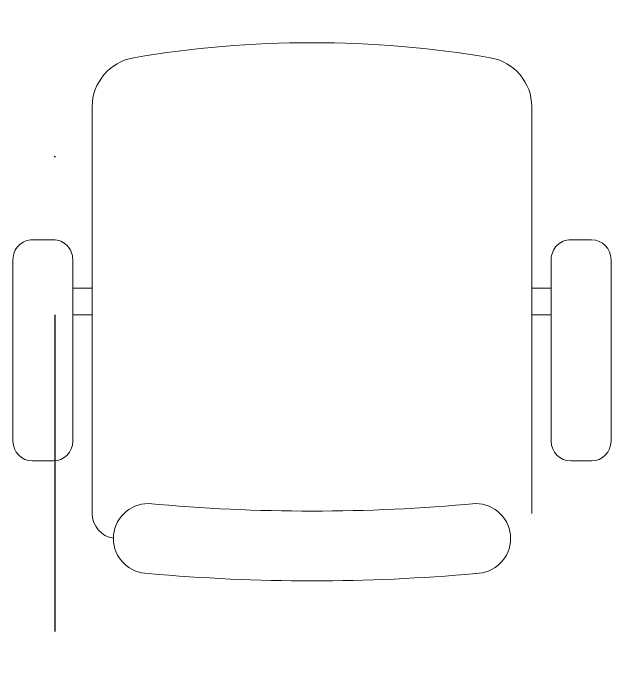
# Model space of a CAD drawing. Header units: inches. Extents: x -246178 to 57169, y -29325 to 19878.
# Drawn here: x 47659 to 48259, y 5704 to 6355 of the extents above; entities that cross this region are included whole.
import ezdxf

# ---------------------------------------------------------------- set-up
doc = ezdxf.new("R2010")
doc.units = ezdxf.units.IN
doc.header["$LTSCALE"] = 25
doc.header["$MEASUREMENT"] = 0
doc.linetypes.add('DASHDOT', pattern=[25.4, 12.7, -6.35, 0, -6.35])
doc.layers.get('0').update_dxf_attribs({"color": 8})
for name, color, linetype, lineweight in [('00-Ground Floor$0$LOADING', 253, 'Continuous', 5), ('00-Ground Floor$0$NEW Wall', 166, 'Continuous', 5), ('F-ALRM-CLNG-CNDT', 51, 'DASHDOT', 25)]:
    doc.layers.add(name, color=color, linetype=linetype, lineweight=lineweight)

# ---------------------------------------------------------------- blocks, each defined once
blk = doc.blocks.new('*X63')
at = {"color": 0}
for p, q in [((5, 3), (5, 3)), ((5, 3), (5, 3)), ((5, 3), (5, 3)), ((5, 3), (5, 3)), ((5, 3), (5, 3)), ((5, 3), (5, 3)), ((5, 3), (5, 3)), ((5, 3), (5, 3)), ((5, 3), (5, 3)), ((5, 3), (5, 3)), ((5, 3), (5, 3)), ((5, 3), (5, 3)), ((5, 3), (5, 3)), ((5, 3), (5, 3)), ((5, 3), (5, 3)), ((5, 3), (5, 3)), ((5, 3), (5, 3)), ((5, 3), (5, 3)), ((5, 3), (5, 3)), ((5, 3), (5, 3)), ((5, 3), (5, 3)), ((5, 3), (5, 3)), ((5, 3), (5, 3)), ((5, 3), (5, 3)), ((5, 3), (5, 3)), ((5, 3), (5, 3)), ((5, 3), (5, 3)), ((5, 3), (5, 3)), ((5, 3), (5, 3)), ((5, 3), (5, 3)), ((5, 3), (5, 3)), ((5, 3), (5, 3)), ((5, 3), (5, 3)), ((5, 3), (5, 3)), ((5, 3), (5, 3)), ((5, 3), (5, 3)), ((5, 3), (5, 3)), ((5, 3), (5, 3)), ((5, 3), (5, 3)), ((5, 3), (5, 3)), ((5, 3), (5, 3)), ((5, 3), (5, 3)), ((5, 3), (5, 3)), ((5, 3), (5, 3)), ((5, 3), (5, 3)), ((5, 3), (5, 3)), ((5, 3), (5, 3)), ((5, 3), (5, 3)), ((5, 3), (5, 3)), ((5, 3), (5, 3)), ((5, 3), (5, 3)), ((5, 3), (5, 3)), ((5, 3), (5, 3)), ((5, 3), (5, 3)), ((5, 3), (5, 3)), ((5, 3), (5, 3)), ((5, 3), (5, 3)), ((5, 3), (5, 3)), ((5, 3), (5, 3)), ((5, 3), (5, 3)), ((5, 3), (5, 3)), ((5, 3), (5, 3)), ((5, 3), (5, 3)), ((5, 3), (5, 3)), ((5, 3), (5, 3)), ((5, 3), (5, 3)), ((6, 3), (5, 3)), ((5, 3), (5, 3)), ((6, 3), (5, 3)), ((5, 3), (5, 3)), ((6, 3), (5, 3)), ((5, 3), (5, 3)), ((6, 3), (5, 3)), ((5, 3), (5, 3)), ((5, 3), (5, 3)), ((5, 3), (5, 3)), ((5, 3), (5, 3)), ((5, 3), (5, 3)), ((5, 3), (5, 3)), ((5, 3), (5, 3)), ((5, 3), (5, 3)), ((5, 3), (5, 3)), ((5, 3), (5, 3)), ((5, 3), (5, 3)), ((5, 3), (5, 3)), ((5, 3), (5, 3)), ((5, 3), (5, 3)), ((5, 3), (5, 3)), ((5, 3), (5, 3)), ((5, 3), (5, 3)), ((5, 3), (5, 3)), ((5, 3), (5, 3)), ((5, 3), (5, 3)), ((5, 3), (5, 3)), ((5, 3), (5, 3)), ((5, 3), (5, 3)), ((6, 3), (6, 3)), ((6, 3), (6, 3)), ((6, 3), (6, 3)), ((6, 3), (6, 3)), ((6, 3), (6, 3)), ((6, 3), (6, 3)), ((6, 3), (6, 3)), ((6, 3), (6, 3)), ((6, 3), (6, 3)), ((6, 3), (6, 3)), ((6, 3), (6, 3)), ((6, 3), (6, 3)), ((6, 3), (6, 3)), ((6, 3), (6, 3)), ((6, 3), (6, 3)), ((6, 3), (6, 3)), ((6, 3), (6, 3)), ((6, 3), (6, 3)), ((6, 3), (6, 3)), ((6, 3), (6, 3)), ((6, 3), (6, 3)), ((6, 3), (6, 3)), ((6, 3), (6, 3)), ((6, 3), (6, 3)), ((6, 3), (6, 3)), ((6, 3), (6, 3)), ((6, 3), (6, 3)), ((6, 3), (6, 3)), ((6, 3), (6, 3)), ((6, 3), (6, 3)), ((6, 3), (6, 3)), ((6, 3), (6, 3)), ((6, 3), (6, 3)), ((6, 3), (6, 3)), ((6, 3), (6, 3)), ((6, 3), (6, 3)), ((6, 3), (6, 3)), ((6, 3), (6, 3)), ((6, 3), (6, 3)), ((6, 3), (6, 3)), ((6, 3), (6, 3)), ((6, 3), (6, 3)), ((6, 3), (6, 3)), ((6, 3), (6, 3)), ((6, 3), (6, 3)), ((6, 3), (6, 3)), ((6, 3), (6, 3)), ((6, 3), (6, 3)), ((6, 3), (6, 3)), ((6, 3), (6, 3)), ((6, 3), (6, 3)), ((6, 3), (6, 3)), ((6, 3), (6, 3)), ((6, 3), (6, 3)), ((6, 3), (6, 3)), ((6, 3), (6, 3)), ((6, 3), (6, 3)), ((6, 3), (6, 3)), ((6, 3), (6, 3)), ((6, 3), (6, 3)), ((6, 3), (6, 3)), ((6, 3), (6, 3)), ((6, 3), (6, 3)), ((6, 3), (6, 3)), ((6, 3), (6, 3)), ((6, 3), (6, 3)), ((6, 3), (6, 3)), ((6, 3), (6, 3)), ((6, 3), (6, 3)), ((6, 3), (6, 3)), ((6, 3), (6, 3)), ((6, 3), (6, 3)), ((6, 3), (6, 3)), ((6, 3), (6, 3)), ((6, 3), (6, 3)), ((6, 3), (6, 3)), ((6, 3), (6, 3)), ((6, 3), (6, 3)), ((6, 3), (6, 3)), ((6, 3), (6, 3)), ((6, 3), (6, 3)), ((6, 3), (6, 3)), ((6, 3), (6, 3)), ((6, 3), (6, 3)), ((6, 3), (6, 3)), ((6, 3), (6, 3)), ((6, 3), (6, 3)), ((6, 3), (6, 3)), ((6, 3), (6, 3)), ((6, 3), (6, 3)), ((6, 3), (6, 3)), ((6, 3), (6, 3)), ((6, 3), (6, 3)), ((6, 3), (6, 3)), ((6, 3), (6, 3)), ((6, 3), (6, 3)), ((6, 3), (6, 3)), ((6, 3), (6, 3)), ((6, 3), (6, 3)), ((6, 3), (6, 3)), ((6, 3), (6, 3)), ((6, 3), (6, 3)), ((6, 3), (6, 3)), ((6, 3), (6, 3)), ((6, 3), (6, 3)), ((6, 3), (6, 3)), ((6, 3), (6, 3)), ((6, 3), (6, 3)), ((6, 3), (6, 3)), ((6, 3), (6, 3)), ((6, 3), (6, 3)), ((6, 3), (6, 3)), ((6, 3), (6, 3)), ((6, 3), (6, 3)), ((6, 3), (6, 3)), ((6, 3), (6, 3)), ((6, 3), (6, 3)), ((6, 3), (6, 3)), ((6, 3), (6, 3)), ((6, 3), (6, 3)), ((6, 3), (6, 3)), ((6, 3), (6, 3)), ((6, 3), (6, 3)), ((6, 3), (6, 3)), ((6, 3), (6, 3)), ((6, 3), (6, 3)), ((6, 3), (6, 3)), ((6, 3), (6, 3)), ((6, 3), (6, 3)), ((6, 3), (6, 3)), ((6, 3), (6, 3)), ((6, 3), (6, 3)), ((6, 3), (6, 3)), ((6, 3), (6, 3)), ((6, 3), (6, 3)), ((6, 3), (6, 3)), ((6, 3), (6, 3)), ((6, 3), (6, 3)), ((6, 3), (6, 3)), ((6, 3), (6, 3)), ((6, 3), (6, 3)), ((6, 3), (6, 3)), ((6, 3), (6, 3)), ((6, 3), (6, 3)), ((6, 3), (6, 3)), ((6, 3), (6, 3)), ((6, 3), (6, 3)), ((6, 3), (6, 3)), ((6, 3), (6, 3)), ((6, 3), (6, 3)), ((6, 3), (6, 3)), ((6, 3), (6, 3)), ((6, 3), (6, 3)), ((6, 3), (6, 3)), ((6, 3), (6, 3)), ((6, 3), (6, 3)), ((6, 3), (6, 3)), ((6, 3), (6, 3)), ((6, 3), (6, 3)), ((6, 3), (6, 3)), ((6, 3), (6, 3)), ((6, 3), (6, 3)), ((6, 3), (6, 3)), ((6, 3), (6, 3)), ((6, 3), (6, 3)), ((6, 3), (6, 3)), ((6, 3), (6, 3)), ((6, 3), (6, 3)), ((6, 3), (6, 3)), ((6, 3), (6, 3)), ((6, 3), (6, 3)), ((6, 3), (6, 3)), ((6, 3), (6, 3)), ((6, 3), (6, 3)), ((6, 3), (6, 3)), ((6, 3), (6, 3)), ((6, 3), (6, 3)), ((6, 3), (6, 3)), ((6, 3), (6, 3)), ((6, 3), (6, 3)), ((6, 3), (6, 3)), ((6, 3), (6, 3)), ((6, 3), (6, 3)), ((6, 3), (6, 3)), ((6, 3), (6, 3)), ((6, 3), (6, 3)), ((6, 3), (6, 3)), ((6, 3), (6, 3)), ((6, 3), (6, 3)), ((6, 3), (6, 3)), ((6, 3), (6, 3)), ((6, 3), (6, 3)), ((6, 3), (6, 3)), ((6, 3), (6, 3)), ((6, 3), (6, 3)), ((6, 3), (6, 3)), ((6, 3), (6, 3)), ((6, 3), (6, 3)), ((6, 3), (6, 3)), ((6, 3), (6, 3)), ((6, 3), (6, 3)), ((6, 3), (6, 3)), ((6, 3), (6, 3)), ((6, 3), (6, 3)), ((6, 3), (5, 3)), ((6, 3), (5, 3)), ((6, 3), (5, 3)), ((6, 3), (5, 3)), ((6, 3), (5, 3)), ((6, 3), (6, 3)), ((6, 3), (6, 3)), ((6, 3), (6, 3)), ((6, 3), (6, 3)), ((6, 3), (6, 3)), ((6, 3), (6, 3)), ((6, 3), (6, 3)), ((6, 3), (6, 3)), ((6, 3), (6, 3)), ((6, 3), (6, 3)), ((6, 3), (6, 3)), ((6, 3), (6, 3)), ((6, 3), (6, 3)), ((6, 3), (6, 3)), ((6, 3), (6, 3)), ((6, 3), (6, 3)), ((6, 3), (6, 3)), ((6, 3), (6, 3)), ((6, 3), (6, 3)), ((6, 3), (6, 3)), ((6, 3), (6, 3)), ((6, 3), (6, 3)), ((6, 3), (6, 3)), ((6, 3), (6, 3)), ((6, 3), (6, 3)), ((6, 3), (6, 3)), ((6, 3), (6, 3)), ((6, 3), (6, 3)), ((6, 3), (6, 3)), ((6, 3), (6, 3)), ((6, 3), (6, 3)), ((6, 3), (6, 3)), ((6, 3), (6, 3)), ((6, 3), (6, 3)), ((6, 3), (6, 3)), ((6, 3), (6, 3)), ((6, 3), (6, 3)), ((6, 3), (6, 3)), ((6, 3), (6, 3)), ((6, 3), (6, 3)), ((6, 3), (6, 3)), ((6, 3), (6, 3)), ((6, 3), (6, 3)), ((6, 3), (6, 3)), ((6, 3), (6, 3)), ((6, 3), (6, 3)), ((6, 3), (6, 3)), ((6, 3), (6, 3)), ((6, 3), (6, 3)), ((6, 3), (6, 3)), ((6, 3), (6, 3)), ((6, 3), (6, 3)), ((6, 3), (6, 3)), ((6, 3), (6, 3)), ((6, 3), (6, 3)), ((6, 3), (6, 3)), ((6, 3), (6, 3)), ((6, 3), (6, 3)), ((6, 3), (6, 3)), ((6, 3), (6, 3)), ((6, 3), (6, 3)), ((6, 3), (6, 3)), ((6, 3), (6, 3)), ((6, 3), (6, 3)), ((6, 3), (6, 3)), ((6, 3), (6, 3)), ((6, 3), (6, 3)), ((6, 3), (6, 3)), ((6, 3), (6, 3)), ((6, 3), (6, 3)), ((6, 3), (6, 3)), ((6, 3), (6, 3)), ((6, 3), (6, 3)), ((6, 3), (6, 3)), ((6, 3), (6, 3)), ((6, 3), (6, 3)), ((6, 3), (6, 3)), ((6, 3), (6, 3)), ((6, 3), (6, 3)), ((6, 3), (6, 3)), ((6, 3), (6, 3)), ((6, 3), (6, 3)), ((6, 3), (6, 3)), ((6, 3), (6, 3)), ((6, 3), (6, 3)), ((6, 3), (6, 3)), ((6, 3), (6, 3)), ((6, 3), (6, 3)), ((6, 3), (6, 3)), ((6, 3), (6, 3)), ((6, 3), (6, 3)), ((6, 3), (6, 3)), ((6, 3), (6, 3)), ((6, 3), (6, 3)), ((6, 3), (6, 3)), ((6, 3), (6, 3)), ((6, 3), (6, 3)), ((6, 3), (6, 3)), ((6, 3), (6, 3)), ((6, 3), (6, 3)), ((6, 3), (6, 3)), ((6, 3), (6, 3)), ((6, 3), (6, 3)), ((6, 3), (6, 3)), ((6, 3), (6, 3)), ((6, 3), (6, 3)), ((6, 3), (6, 3)), ((6, 3), (6, 3)), ((6, 3), (6, 3)), ((6, 3), (6, 3)), ((6, 3), (6, 3)), ((6, 3), (6, 3)), ((6, 3), (6, 3)), ((6, 3), (6, 3)), ((6, 3), (6, 3)), ((6, 3), (6, 3)), ((6, 3), (6, 3)), ((6, 3), (6, 3)), ((6, 3), (6, 3)), ((6, 3), (6, 3)), ((6, 3), (6, 3)), ((6, 3), (6, 3)), ((6, 3), (6, 3)), ((6, 3), (6, 3)), ((6, 3), (6, 3)), ((6, 3), (6, 3)), ((6, 3), (6, 3)), ((6, 3), (6, 3)), ((6, 3), (6, 3)), ((6, 3), (6, 3)), ((6, 3), (6, 3)), ((6, 3), (6, 3)), ((6, 3), (6, 3)), ((6, 3), (6, 3)), ((6, 3), (6, 3)), ((6, 3), (6, 3)), ((6, 3), (6, 3)), ((6, 3), (6, 3)), ((6, 3), (6, 3)), ((6, 3), (6, 3)), ((6, 3), (6, 3)), ((6, 3), (6, 3)), ((6, 3), (6, 3)), ((6, 3), (6, 3)), ((6, 3), (6, 3)), ((6, 3), (6, 3)), ((6, 3), (6, 3)), ((6, 3), (6, 3)), ((6, 3), (6, 3)), ((6, 3), (6, 3)), ((6, 3), (6, 3)), ((6, 3), (6, 3)), ((6, 3), (6, 3)), ((6, 3), (6, 3)), ((6, 3), (6, 3)), ((6, 3), (6, 3)), ((6, 3), (6, 3)), ((6, 3), (6, 3)), ((6, 3), (6, 3)), ((6, 3), (6, 3)), ((6, 3), (6, 3)), ((6, 3), (6, 3)), ((6, 3), (6, 3)), ((6, 3), (6, 3)), ((6, 3), (6, 3)), ((6, 3), (6, 3)), ((6, 3), (6, 3)), ((6, 3), (6, 3)), ((6, 3), (6, 3)), ((6, 3), (6, 3)), ((6, 3), (6, 3)), ((6, 3), (6, 3)), ((6, 3), (6, 3)), ((6, 3), (6, 3)), ((6, 3), (6, 3)), ((6, 3), (6, 3)), ((6, 3), (6, 3)), ((6, 3), (6, 3)), ((6, 3), (6, 3)), ((6, 3), (6, 3)), ((6, 3), (6, 3)), ((6, 3), (6, 3)), ((6, 3), (6, 3)), ((6, 3), (6, 3)), ((6, 3), (6, 3)), ((6, 3), (6, 3)), ((6, 3), (6, 3)), ((6, 3), (6, 3)), ((6, 3), (6, 3)), ((6, 3), (6, 3)), ((6, 3), (6, 3)), ((6, 3), (6, 3)), ((6, 3), (6, 3)), ((6, 3), (6, 3)), ((6, 3), (6, 3)), ((6, 3), (6, 3)), ((6, 3), (6, 3)), ((6, 3), (6, 3)), ((6, 3), (6, 3)), ((6, 3), (6, 3)), ((6, 3), (6, 3)), ((6, 3), (6, 3)), ((6, 3), (6, 3)), ((6, 3), (6, 3)), ((6, 3), (6, 3)), ((6, 3), (6, 3)), ((6, 3), (6, 3)), ((6, 3), (6, 3)), ((6, 3), (6, 3)), ((6, 3), (6, 3)), ((6, 3), (6, 3)), ((6, 3), (6, 3)), ((6, 3), (6, 3)), ((6, 3), (6, 3)), ((6, 3), (6, 3)), ((6, 3), (6, 3)), ((6, 3), (6, 3)), ((6, 3), (6, 3)), ((6, 3), (6, 3)), ((6, 3), (6, 3)), ((6, 3), (6, 3)), ((6, 3), (6, 3)), ((6, 3), (6, 3)), ((6, 3), (6, 3)), ((6, 3), (6, 3)), ((6, 3), (6, 3)), ((6, 3), (6, 3)), ((6, 3), (6, 3)), ((6, 3), (6, 3)), ((6, 3), (6, 3)), ((6, 3), (6, 3)), ((6, 3), (6, 3)), ((6, 3), (6, 3)), ((6, 3), (6, 3)), ((6, 3), (6, 3)), ((6, 3), (6, 3)), ((6, 3), (6, 3)), ((6, 3), (6, 3)), ((6, 3), (6, 3)), ((6, 3), (6, 3)), ((6, 3), (6, 3)), ((6, 3), (6, 3)), ((6, 3), (6, 3)), ((6, 3), (6, 3)), ((6, 3), (6, 3)), ((6, 3), (6, 3)), ((6, 3), (6, 3)), ((6, 3), (6, 3)), ((6, 3), (6, 3)), ((6, 3), (6, 3)), ((6, 3), (6, 3)), ((6, 3), (6, 3)), ((6, 3), (6, 3)), ((6, 3), (6, 3)), ((6, 3), (6, 3)), ((6, 3), (6, 3)), ((6, 3), (6, 3)), ((6, 3), (6, 3)), ((6, 3), (6, 3)), ((6, 3), (6, 3)), ((6, 3), (6, 3)), ((6, 3), (6, 3)), ((6, 3), (6, 3)), ((6, 3), (6, 3)), ((6, 3), (6, 3)), ((6, 3), (6, 3)), ((6, 3), (6, 3)), ((6, 3), (6, 3)), ((6, 3), (6, 3)), ((6, 3), (6, 3)), ((6, 3), (6, 3)), ((6, 3), (6, 3)), ((6, 3), (6, 3)), ((6, 3), (6, 3)), ((6, 3), (6, 3)), ((6, 3), (6, 3)), ((6, 3), (6, 3)), ((6, 3), (6, 3)), ((6, 3), (6, 3)), ((6, 3), (6, 3)), ((6, 3), (6, 3)), ((6, 3), (6, 3)), ((6, 3), (6, 3)), ((6, 3), (6, 3)), ((6, 3), (6, 3)), ((6, 3), (6, 3)), ((6, 3), (6, 3)), ((6, 3), (6, 3)), ((6, 3), (6, 3)), ((6, 3), (6, 3)), ((6, 3), (6, 3)), ((6, 3), (6, 3)), ((6, 3), (6, 3)), ((6, 3), (6, 3)), ((6, 3), (6, 3)), ((6, 3), (6, 3)), ((6, 3), (6, 3)), ((6, 3), (6, 3)), ((6, 3), (6, 3)), ((6, 3), (6, 3)), ((6, 3), (6, 3)), ((6, 3), (6, 3)), ((6, 3), (6, 3)), ((6, 3), (6, 3)), ((6, 3), (6, 3)), ((6, 3), (6, 3)), ((6, 3), (6, 3)), ((6, 3), (6, 3)), ((6, 3), (6, 3)), ((6, 3), (6, 3)), ((6, 3), (6, 3)), ((6, 3), (6, 3)), ((6, 3), (6, 3)), ((6, 3), (6, 3)), ((6, 3), (6, 3)), ((6, 3), (6, 3)), ((6, 3), (6, 3))]:
    blk.add_line(p, q, dxfattribs=at)
blk = doc.blocks.new('*X64')
at = {"color": 0}
for p, q in [((13, 1), (13, 1)), ((13, 1), (13, 1)), ((13, 1), (13, 1)), ((13, 1), (13, 1)), ((13, 1), (13, 1)), ((13, 1), (13, 1)), ((13, 1), (13, 1)), ((13, 1), (13, 1)), ((13, 1), (13, 1)), ((13, 1), (13, 1)), ((13, 1), (13, 1)), ((13, 1), (13, 1)), ((13, 1), (13, 1)), ((13, 1), (13, 1)), ((13, 1), (13, 1)), ((13, 1), (14, 1)), ((13, 1), (14, 1)), ((13, 1), (14, 1)), ((13, 1), (13, 1)), ((13, 1), (13, 1)), ((13, 1), (13, 1)), ((13, 1), (13, 1)), ((13, 1), (13, 1)), ((13, 1), (13, 1)), ((13, 1), (13, 1)), ((13, 1), (13, 1)), ((13, 1), (13, 1)), ((13, 1), (13, 1)), ((13, 1), (13, 1)), ((13, 1), (13, 1)), ((13, 1), (13, 1)), ((13, 1), (13, 1)), ((13, 1), (13, 1)), ((13, 1), (13, 1)), ((13, 1), (13, 1)), ((13, 1), (13, 1)), ((13, 1), (13, 1)), ((13, 1), (13, 1)), ((13, 1), (13, 1)), ((13, 1), (13, 1)), ((13, 1), (13, 1)), ((13, 1), (13, 1)), ((13, 1), (13, 1)), ((13, 1), (13, 1)), ((13, 1), (13, 1)), ((13, 1), (13, 1)), ((13, 1), (13, 1)), ((13, 1), (13, 1)), ((13, 1), (13, 1)), ((13, 1), (13, 1)), ((13, 1), (13, 1)), ((13, 1), (13, 1)), ((13, 1), (13, 1)), ((13, 1), (13, 1)), ((13, 1), (13, 1)), ((13, 1), (13, 1)), ((13, 1), (13, 1)), ((13, 1), (13, 1)), ((13, 1), (13, 1)), ((13, 1), (13, 1)), ((13, 1), (13, 1)), ((13, 1), (13, 1)), ((13, 1), (13, 1)), ((13, 1), (13, 1)), ((13, 1), (13, 1)), ((13, 1), (13, 1)), ((13, 1), (13, 1)), ((13, 1), (13, 1)), ((13, 1), (13, 1)), ((13, 1), (13, 1)), ((13, 1), (13, 1)), ((13, 1), (13, 1)), ((13, 1), (13, 1)), ((13, 1), (13, 1)), ((13, 1), (13, 1)), ((13, 1), (13, 1)), ((13, 1), (13, 1)), ((13, 1), (13, 1)), ((13, 1), (13, 1)), ((13, 1), (13, 1)), ((13, 1), (13, 1)), ((13, 1), (13, 1)), ((13, 1), (13, 1)), ((13, 1), (13, 1)), ((13, 1), (13, 1)), ((13, 1), (13, 1)), ((13, 1), (13, 1)), ((13, 1), (13, 1)), ((13, 1), (13, 1)), ((13, 1), (13, 1)), ((13, 1), (13, 1)), ((13, 1), (13, 1)), ((13, 1), (13, 1)), ((13, 1), (13, 1)), ((13, 1), (13, 1)), ((13, 1), (13, 1)), ((13, 1), (13, 1)), ((13, 1), (13, 1)), ((13, 1), (13, 1)), ((13, 1), (13, 1)), ((13, 1), (13, 1)), ((13, 1), (13, 1)), ((13, 1), (13, 1)), ((13, 1), (13, 1)), ((13, 1), (13, 1)), ((13, 1), (13, 1)), ((13, 1), (13, 1)), ((13, 1), (13, 1)), ((13, 1), (13, 1)), ((13, 1), (13, 1)), ((13, 1), (13, 1)), ((13, 1), (13, 1)), ((13, 1), (13, 1)), ((13, 1), (13, 1)), ((13, 1), (13, 1)), ((13, 1), (13, 1)), ((13, 1), (13, 1)), ((13, 1), (13, 1)), ((13, 1), (13, 1)), ((13, 1), (13, 1)), ((13, 1), (13, 1)), ((13, 1), (13, 1)), ((13, 1), (13, 1)), ((13, 1), (14, 1)), ((13, 0), (13, 0)), ((13, 0), (13, 0)), ((13, 0), (13, 0)), ((13, 0), (13, 0)), ((13, 0), (13, 0)), ((13, 0), (13, 0)), ((13, 0), (13, 0)), ((13, 0), (13, 0)), ((13, 0), (13, 0)), ((13, 0), (13, 0)), ((13, 0), (13, 0)), ((13, 0), (13, 0)), ((13, 0), (13, 0)), ((13, 0), (13, 0)), ((13, 0), (13, 0)), ((13, 0), (13, 0)), ((13, 0), (13, 0)), ((13, 0), (13, 0)), ((13, 0), (13, 0)), ((13, 0), (13, 0)), ((13, 0), (13, 0)), ((13, 0), (13, 0)), ((13, 0), (13, 0)), ((13, 0), (13, 0)), ((13, 0), (13, 0)), ((13, 0), (13, 0)), ((13, 0), (13, 0)), ((13, 0), (13, 0)), ((13, 0), (13, 0)), ((13, 0), (13, 0)), ((13, 0), (13, 0)), ((13, 0), (13, 0)), ((13, 0), (13, 0)), ((13, 0), (13, 0)), ((13, 0), (13, 0)), ((13, 0), (13, 0)), ((13, 0), (13, 0)), ((13, 0), (13, 0)), ((13, 0), (13, 0)), ((13, 0), (13, 0)), ((13, 0), (13, 0)), ((13, 0), (13, 0)), ((13, 0), (13, 0)), ((13, 0), (13, 0)), ((13, 0), (13, 0)), ((13, 0), (13, 0)), ((13, 0), (13, 0)), ((13, 0), (13, 0)), ((13, 0), (14, 0)), ((13, 0), (14, 0)), ((13, 0), (13, 0)), ((13, 0), (14, 0)), ((14, 1), (14, 1)), ((14, 1), (14, 1)), ((14, 1), (14, 1)), ((14, 1), (14, 1)), ((14, 1), (14, 1)), ((14, 1), (14, 1)), ((14, 1), (14, 1)), ((14, 1), (14, 1)), ((14, 1), (14, 1)), ((14, 1), (14, 1)), ((14, 1), (14, 1)), ((14, 1), (14, 1)), ((14, 1), (14, 1)), ((14, 1), (14, 1)), ((14, 1), (14, 1)), ((14, 1), (14, 1)), ((14, 1), (14, 1)), ((14, 1), (14, 1)), ((14, 1), (14, 1)), ((14, 1), (14, 1)), ((14, 1), (14, 1)), ((14, 1), (14, 1)), ((14, 1), (14, 1)), ((14, 1), (14, 1)), ((14, 1), (14, 1)), ((14, 1), (14, 1)), ((14, 1), (14, 1)), ((14, 1), (14, 1)), ((14, 1), (14, 1)), ((14, 1), (14, 1)), ((14, 1), (14, 1)), ((14, 1), (14, 1)), ((14, 1), (14, 1)), ((14, 1), (14, 1)), ((14, 1), (14, 1)), ((14, 1), (14, 1)), ((14, 1), (14, 1)), ((14, 1), (14, 1)), ((14, 1), (14, 1)), ((14, 1), (14, 1)), ((14, 1), (14, 1)), ((14, 1), (14, 1)), ((14, 1), (14, 1)), ((14, 1), (14, 1)), ((14, 1), (14, 1)), ((14, 1), (14, 1)), ((14, 1), (14, 1)), ((14, 1), (14, 1)), ((14, 1), (14, 1)), ((14, 1), (14, 1)), ((14, 1), (14, 1)), ((14, 1), (14, 1)), ((14, 1), (14, 1)), ((14, 1), (14, 1)), ((14, 1), (14, 1)), ((14, 1), (14, 1)), ((14, 1), (14, 1)), ((14, 1), (14, 1)), ((14, 1), (14, 1)), ((14, 1), (14, 1)), ((14, 1), (14, 1)), ((14, 1), (14, 1)), ((14, 1), (14, 1)), ((14, 1), (14, 1)), ((14, 1), (14, 1)), ((14, 1), (14, 1)), ((14, 1), (14, 1)), ((14, 1), (14, 1)), ((14, 1), (14, 1)), ((14, 1), (14, 1)), ((14, 1), (14, 1)), ((14, 1), (14, 1)), ((14, 1), (14, 1)), ((14, 1), (14, 1)), ((14, 1), (14, 1)), ((14, 1), (14, 1)), ((14, 1), (14, 1)), ((14, 1), (14, 1)), ((14, 1), (14, 1)), ((14, 1), (14, 1)), ((14, 1), (14, 1)), ((14, 1), (14, 1)), ((14, 1), (14, 1)), ((14, 1), (14, 1)), ((14, 1), (14, 1)), ((14, 1), (14, 1)), ((14, 1), (14, 1)), ((14, 1), (14, 1)), ((14, 1), (14, 1)), ((14, 1), (14, 1)), ((14, 1), (14, 1)), ((14, 1), (14, 1)), ((14, 1), (14, 1)), ((14, 1), (14, 1)), ((14, 0), (14, 0)), ((14, 0), (14, 0)), ((14, 0), (14, 0)), ((14, 0), (14, 0)), ((14, 0), (14, 0)), ((14, 0), (14, 0)), ((14, 0), (14, 0)), ((14, 0), (14, 0)), ((14, 0), (14, 0)), ((14, 0), (14, 0)), ((14, 0), (14, 0)), ((14, 0), (14, 0)), ((14, 0), (14, 0)), ((14, 0), (14, 0)), ((14, 0), (14, 0)), ((14, 0), (14, 0)), ((14, 0), (14, 0)), ((14, 0), (14, 0)), ((14, 0), (14, 0)), ((14, 0), (14, 0)), ((14, 0), (14, 0)), ((14, 0), (14, 0)), ((14, 0), (14, 0)), ((14, 0), (14, 0)), ((14, 0), (14, 0)), ((14, 0), (14, 0)), ((14, 0), (14, 0)), ((14, 0), (14, 0)), ((14, 0), (14, 0)), ((14, 0), (14, 0)), ((14, 0), (14, 0)), ((14, 0), (14, 0)), ((14, 0), (14, 0)), ((14, 0), (14, 0)), ((14, 0), (14, 0)), ((14, 0), (14, 0)), ((14, 0), (14, 0)), ((14, 0), (14, 0)), ((14, 0), (14, 0)), ((14, 0), (14, 0)), ((14, 0), (14, 0)), ((14, 0), (14, 0)), ((14, 0), (14, 0)), ((14, 0), (14, 0)), ((14, 0), (14, 0)), ((14, 0), (14, 0)), ((14, 0), (14, 0)), ((14, 0), (14, 0)), ((13, 0), (13, 0)), ((13, 0), (14, 0)), ((13, 0), (13, 0)), ((13, 0), (14, 0)), ((13, 0), (13, 0)), ((13, 0), (14, 0)), ((13, 0), (13, 0)), ((13, 0), (13, 0)), ((13, 0), (13, 0)), ((13, 0), (13, 0)), ((13, 0), (14, 0)), ((13, 0), (13, 0)), ((13, 0), (14, 0)), ((13, 0), (13, 0)), ((13, 0), (14, 0)), ((13, 0), (13, 0)), ((13, 0), (14, 0)), ((13, 0), (13, 0)), ((13, 0), (14, 0)), ((13, 0), (13, 0)), ((13, 0), (14, 0)), ((13, 0), (13, 0)), ((13, 0), (14, 0)), ((13, 0), (13, 0)), ((13, 0), (13, 0)), ((13, 0), (13, 0)), ((13, 0), (14, 0)), ((13, 0), (13, 0)), ((13, 0), (14, 0)), ((13, 0), (13, 0)), ((13, 0), (14, 0)), ((13, 0), (13, 0)), ((13, 0), (14, 0)), ((13, 0), (13, 0)), ((13, 0), (13, 0)), ((13, 0), (13, 0)), ((13, 0), (13, 0)), ((13, 0), (13, 0)), ((13, 0), (13, 0)), ((13, 0), (13, 0)), ((13, 0), (13, 0)), ((13, 0), (13, 0)), ((13, 0), (13, 0)), ((13, 0), (13, 0)), ((13, 0), (13, 0)), ((13, 0), (13, 0)), ((13, 0), (13, 0)), ((13, 0), (13, 0)), ((13, 0), (13, 0)), ((13, 0), (13, 0)), ((13, 0), (13, 0)), ((13, 0), (13, 0)), ((13, 0), (13, 0)), ((13, 0), (13, 0)), ((13, 0), (13, 0)), ((13, 0), (13, 0)), ((13, 0), (13, 0)), ((13, 0), (13, 0)), ((13, 0), (13, 0)), ((13, 0), (13, 0)), ((13, 0), (13, 0)), ((13, 0), (13, 0)), ((13, 0), (13, 0)), ((13, 0), (13, 0)), ((13, -1), (13, -1)), ((13, -1), (13, -1)), ((13, -1), (13, -1)), ((13, -1), (13, -1)), ((13, -1), (13, -1)), ((13, -1), (14, -1)), ((13, -1), (13, -1)), ((14, 0), (14, 0)), ((14, 0), (14, 0)), ((14, 0), (14, 0)), ((14, 0), (14, 0)), ((14, 0), (14, 0)), ((14, 0), (14, 0)), ((14, 0), (14, 0)), ((14, 0), (14, 0)), ((14, 0), (14, 0)), ((14, 0), (14, 0)), ((14, 0), (14, 0)), ((14, 0), (14, 0)), ((14, 0), (14, 0)), ((14, 0), (14, 0)), ((14, 0), (14, 0)), ((13, 0), (14, 0)), ((14, 0), (14, 0)), ((14, 0), (14, 0)), ((14, 0), (14, 0)), ((14, 0), (14, 0)), ((14, 0), (14, 0)), ((14, 0), (14, 0)), ((14, 0), (14, 0)), ((14, 0), (14, 0)), ((14, 0), (14, 0)), ((14, 0), (14, 0)), ((14, 0), (14, 0)), ((14, 0), (14, 0)), ((14, 0), (14, 0)), ((14, 0), (14, 0)), ((14, 0), (14, 0)), ((14, 0), (14, 0)), ((14, 0), (14, 0)), ((14, 0), (14, 0)), ((14, 0), (14, 0)), ((14, 0), (14, 0)), ((14, 0), (14, 0)), ((14, 0), (14, 0)), ((14, 0), (14, 0)), ((14, 0), (14, 0)), ((14, 0), (14, 0)), ((14, 0), (14, 0)), ((14, 0), (14, 0)), ((14, 0), (14, 0)), ((14, 0), (14, 0)), ((14, 0), (14, 0)), ((14, 0), (14, 0)), ((14, 0), (14, 0)), ((14, 0), (14, 0)), ((14, 0), (14, 0)), ((14, -1), (14, -1)), ((14, -1), (14, -1)), ((14, -1), (14, -1)), ((14, -1), (14, -1)), ((14, -1), (14, -1))]:
    blk.add_line(p, q, dxfattribs=at)
blk = doc.blocks.new('00-Ground Floor$0$GF21018-P')
at = {"color": 0}
for p, q in [((-0.2207, 0.47563), (-0.2207, 0.0675)), ((0.22049, 0.47563), (0.22049, 0.0675)), ((-0.2806, 0.34221), (-0.25983, 0.34221)), ((0.25963, 0.34221), (0.2804, 0.34221)), ((-0.30021, 0.32259), (-0.30021, 0.14)), ((-0.24021, 0.32259), (-0.24021, 0.14)), ((0.24001, 0.32259), (0.24001, 0.14)), ((0.30001, 0.32259), (0.30001, 0.14)), ((-0.24021, 0.29372), (-0.2207, 0.29372)), ((0.22049, 0.29372), (0.24001, 0.29372)), ((-0.24021, 0.26708), (-0.2207, 0.26708)), ((0.22049, 0.26708), (0.24001, 0.26708)), ((-0.2806, 0.12039), (-0.25983, 0.12039)), ((0.25963, 0.12039), (0.2804, 0.12039))]:
    blk.add_line(p, q, dxfattribs=at)
for points in [[(0.24001, 0.29372), (0.24001, 0.29372), (0.24001, 0.29372), (0.24001, 0.29372), (0.24001, 0.29372), (0.24001, 0.29372), (0.24001, 0.29372), (0.24001, 0.29372), (0.24001, 0.29372), (0.24001, 0.29372), (0.24001, 0.29372), (0.24001, 0.29372), (0.24001, 0.29372), (0.24001, 0.29372), (0.24001, 0.29372), (0.24001, 0.29372), (0.24001, 0.29372), (0.24001, 0.29372), (0.24001, 0.29372), (0.24001, 0.29372), (0.24001, 0.29372), (0.24001, 0.29372), (0.24001, 0.29372), (0.24001, 0.29372), (0.24001, 0.29372), (0.24001, 0.29372), (0.24001, 0.29372), (0.24001, 0.29372), (0.24001, 0.29372), (0.24001, 0.29372), (0.24001, 0.29372), (0.24001, 0.29372), (0.24001, 0.29372), (0.24001, 0.29372), (0.24001, 0.29372), (0.24001, 0.29372), (0.24001, 0.29372), (0.24001, 0.29372), (0.24001, 0.29372), (0.24001, 0.29372), (0.24001, 0.29372), (0.24001, 0.29372), (0.24001, 0.29372), (0.24001, 0.29372), (0.24001, 0.29372), (0.24001, 0.29372), (0.24001, 0.29372), (0.24001, 0.29372), (0.24001, 0.29372), (0.24001, 0.29372), (0.24001, 0.29372), (0.24001, 0.29372), (0.24001, 0.29372), (0.24001, 0.29372), (0.24001, 0.29372), (0.24001, 0.29372), (0.24001, 0.29372), (0.24001, 0.29372), (0.24001, 0.29372), (0.24001, 0.29372), (0.24001, 0.29372), (0.24001, 0.29372), (0.24001, 0.29372), (0.24001, 0.29372), (0.24001, 0.29372), (0.24001, 0.29372), (0.24001, 0.29372), (0.24001, 0.29372), (0.24001, 0.29372), (0.24001, 0.29372), (0.24001, 0.29372), (0.24001, 0.29372), (0.24001, 0.29372), (0.24001, 0.29372), (0.24001, 0.29372), (0.24001, 0.29372), (0.24001, 0.29372), (0.24001, 0.29372), (0.24001, 0.29372), (0.24001, 0.29372), (0.24001, 0.29372), (0.24001, 0.29372), (0.24001, 0.29372), (0.24001, 0.29372), (0.24001, 0.29372), (0.24001, 0.29372), (0.24001, 0.29372), (0.24001, 0.29372), (0.24001, 0.29372), (0.24001, 0.29372), (0.24001, 0.29372), (0.24001, 0.29372), (0.24001, 0.29372), (0.24001, 0.29372), (0.24001, 0.29372), (0.24001, 0.29372), (0.24001, 0.29372), (0.24001, 0.29372), (0.24001, 0.29372), (0.24001, 0.29372), (0.24001, 0.29372), (0.24001, 0.29372), (0.24001, 0.29372), (0.24001, 0.29372), (0.24001, 0.29372), (0.24001, 0.29372), (0.24001, 0.29372), (0.24001, 0.29372), (0.24001, 0.29372), (0.24001, 0.29372), (0.24001, 0.29372), (0.24001, 0.29372), (0.24001, 0.29372), (0.24001, 0.29372), (0.24001, 0.29372), (0.24001, 0.29372), (0.24001, 0.29372), (0.24001, 0.29372), (0.24001, 0.29372), (0.24001, 0.29372), (0.24001, 0.29372), (0.24001, 0.29372), (0.24001, 0.29372), (0.24001, 0.29372), (0.24001, 0.29372), (0.24001, 0.29372), (0.24001, 0.29372), (0.24001, 0.29372), (0.24001, 0.29372), (0.24001, 0.29372), (0.24001, 0.29372), (0.24001, 0.29372), (0.24001, 0.29372), (0.24001, 0.29372), (0.24001, 0.29372), (0.24001, 0.29372), (0.24001, 0.29372), (0.24001, 0.29372), (0.24001, 0.29372), (0.24001, 0.29372), (0.24001, 0.29372), (0.24001, 0.29372), (0.24001, 0.29372), (0.24001, 0.29372), (0.24001, 0.29372), (0.24001, 0.29372), (0.24001, 0.29372), (0.24001, 0.29372), (0.24001, 0.29372), (0.24001, 0.29372), (0.24001, 0.29372), (0.24001, 0.29372), (0.24001, 0.29372), (0.24001, 0.29372), (0.24001, 0.29372), (0.24001, 0.29372), (0.24001, 0.29372), (0.24001, 0.29372), (0.24001, 0.29372), (0.24001, 0.29372), (0.24001, 0.29372), (0.24001, 0.29372), (0.24001, 0.29372), (0.24001, 0.29372), (0.24001, 0.29372), (0.24001, 0.29372), (0.24001, 0.29372), (0.24001, 0.29372), (0.24001, 0.29372), (0.24001, 0.29372), (0.24001, 0.29372), (0.24001, 0.29372), (0.24001, 0.29372), (0.24001, 0.29372), (0.24001, 0.29372), (0.24001, 0.29372), (0.24001, 0.29372), (0.24001, 0.29372), (0.24001, 0.29372), (0.24001, 0.29372), (0.24001, 0.29372), (0.24001, 0.29372), (0.24001, 0.29372), (0.24001, 0.29372), (0.24001, 0.29372), (0.24001, 0.29372), (0.24001, 0.29372), (0.24001, 0.29372), (0.24001, 0.29372), (0.24001, 0.29372), (0.24001, 0.29372), (0.24001, 0.29372), (0.24001, 0.29372), (0.24001, 0.29372), (0.24001, 0.29372), (0.24001, 0.29372), (0.24001, 0.29372), (0.24001, 0.29372), (0.24001, 0.29372), (0.24001, 0.29372), (0.24001, 0.29372), (0.24001, 0.29372), (0.24001, 0.29372), (0.24001, 0.29372), (0.24001, 0.29372), (0.24001, 0.29372), (0.24001, 0.29372), (0.24001, 0.29372), (0.24001, 0.29372), (0.24001, 0.29372), (0.24001, 0.29372), (0.24001, 0.29372), (0.24001, 0.29372), (0.24001, 0.29372), (0.24001, 0.29372), (0.24001, 0.29372), (0.24001, 0.29372), (0.24001, 0.29372), (0.24001, 0.29372), (0.24001, 0.29372), (0.24001, 0.29372), (0.24001, 0.29372), (0.24001, 0.29372), (0.24001, 0.29372), (0.24001, 0.29372), (0.24001, 0.29372), (0.24001, 0.29372), (0.24001, 0.29372), (0.24001, 0.29372), (0.24001, 0.29372), (0.24001, 0.29372), (0.24001, 0.29372), (0.24001, 0.29372), (0.24001, 0.29372), (0.24001, 0.29372), (0.24001, 0.29372), (0.24001, 0.29372), (0.24001, 0.29372), (0.24001, 0.29372), (0.24001, 0.29372), (0.24001, 0.29372), (0.24001, 0.29372), (0.24001, 0.29372), (0.24001, 0.29372), (0.24001, 0.29372), (0.24001, 0.29372), (0.24001, 0.29372), (0.24001, 0.29372), (0.24001, 0.29372), (0.24001, 0.29372), (0.24001, 0.29372), (0.24001, 0.29372), (0.24001, 0.29372), (0.24001, 0.29372), (0.24001, 0.29372), (0.24001, 0.29372), (0.24001, 0.29372), (0.24001, 0.29372), (0.24001, 0.29372), (0.24001, 0.29372), (0.24001, 0.29372), (0.24001, 0.29372), (0.24001, 0.29372), (0.24001, 0.29372), (0.24001, 0.29372), (0.24001, 0.29372), (0.24001, 0.29372), (0.24001, 0.29372), (0.24001, 0.29372), (0.24001, 0.29372), (0.24001, 0.29372), (0.24001, 0.29372), (0.24001, 0.29372), (0.24001, 0.29372), (0.24001, 0.29372), (0.24001, 0.29372), (0.24001, 0.29372)], [(0.24001, 0.29372), (0.24001, 0.29372), (0.24001, 0.29372), (0.24001, 0.29372), (0.24001, 0.29372), (0.24001, 0.29372), (0.24001, 0.29372), (0.24001, 0.29372), (0.24001, 0.29372), (0.24001, 0.29372), (0.24001, 0.29372), (0.24001, 0.29372), (0.24001, 0.29372), (0.24001, 0.29372), (0.24001, 0.29372), (0.24001, 0.29372), (0.24001, 0.29372), (0.24001, 0.29372), (0.24001, 0.29372), (0.24001, 0.29372), (0.24001, 0.29372), (0.24001, 0.29372), (0.24001, 0.29372), (0.24001, 0.29372), (0.24001, 0.29372), (0.24001, 0.29372), (0.24001, 0.29372), (0.24001, 0.29372), (0.24001, 0.29372), (0.24001, 0.29372), (0.24001, 0.29372), (0.24001, 0.29372), (0.24001, 0.29372), (0.24001, 0.29372), (0.24001, 0.29372), (0.24001, 0.29372), (0.24001, 0.29372), (0.24001, 0.29372), (0.24001, 0.29372), (0.24001, 0.29372), (0.24001, 0.29372), (0.24001, 0.29372), (0.24001, 0.29372), (0.24001, 0.29372), (0.24001, 0.29372), (0.24001, 0.29372), (0.24001, 0.29372), (0.24001, 0.29372), (0.24001, 0.29372), (0.24001, 0.29372), (0.24001, 0.29372), (0.24001, 0.29372), (0.24001, 0.29372), (0.24001, 0.29372), (0.24001, 0.29372), (0.24001, 0.29372), (0.24001, 0.29372), (0.24001, 0.29372), (0.24001, 0.29372), (0.24001, 0.29372), (0.24001, 0.29372), (0.24001, 0.29372), (0.24001, 0.29372), (0.24001, 0.29372), (0.24001, 0.29372), (0.24001, 0.29372), (0.24001, 0.29372), (0.24001, 0.29372), (0.24001, 0.29372), (0.24001, 0.29372), (0.24001, 0.29372), (0.24001, 0.29372), (0.24001, 0.29372), (0.24001, 0.29372), (0.24001, 0.29372), (0.24001, 0.29372), (0.24001, 0.29372), (0.24001, 0.29372), (0.24001, 0.29372), (0.24001, 0.29372), (0.24001, 0.29372), (0.24001, 0.29372), (0.24001, 0.29372), (0.24001, 0.29372), (0.24001, 0.29372), (0.24001, 0.29372), (0.24001, 0.29372), (0.24001, 0.29372), (0.24001, 0.29372), (0.24001, 0.29372), (0.24001, 0.29372), (0.24001, 0.29372), (0.24001, 0.29372), (0.24001, 0.29372), (0.24001, 0.29372), (0.24001, 0.29372), (0.24001, 0.29372), (0.24001, 0.29372), (0.24001, 0.29372), (0.24001, 0.29372), (0.24001, 0.29372), (0.24001, 0.29372), (0.24001, 0.29372), (0.24001, 0.29372), (0.24001, 0.29372), (0.24001, 0.29372), (0.24001, 0.29372), (0.24001, 0.29372), (0.24001, 0.29372), (0.24001, 0.29372), (0.24001, 0.29372), (0.24001, 0.29372), (0.24001, 0.29372), (0.24001, 0.29372), (0.24001, 0.29372), (0.24001, 0.29372), (0.24001, 0.29372), (0.24001, 0.29372), (0.24001, 0.29372), (0.24001, 0.29372), (0.24001, 0.29372), (0.24001, 0.29372), (0.24001, 0.29372), (0.24001, 0.29372), (0.24001, 0.29372), (0.24001, 0.29372), (0.24001, 0.29372), (0.24001, 0.29372), (0.24001, 0.29372), (0.24001, 0.29372), (0.24001, 0.29372), (0.24001, 0.29372), (0.24001, 0.29372), (0.24001, 0.29372), (0.24001, 0.29372), (0.24001, 0.29372), (0.24001, 0.29372), (0.24001, 0.29372), (0.24001, 0.29372), (0.24001, 0.29372), (0.24001, 0.29372), (0.24001, 0.29372), (0.24001, 0.29372), (0.24001, 0.29372), (0.24001, 0.29372), (0.24001, 0.29372), (0.24001, 0.29372), (0.24001, 0.29372), (0.24001, 0.29372), (0.24001, 0.29372), (0.24001, 0.29372), (0.24001, 0.29372), (0.24001, 0.29372), (0.24001, 0.29372), (0.24001, 0.29372), (0.24001, 0.29372), (0.24001, 0.29372), (0.24001, 0.29372), (0.24001, 0.29372), (0.24001, 0.29372), (0.24001, 0.29372), (0.24001, 0.29372), (0.24001, 0.29372), (0.24001, 0.29372), (0.24001, 0.29372), (0.24001, 0.29372), (0.24001, 0.29372), (0.24001, 0.29372), (0.24001, 0.29372), (0.24001, 0.29372), (0.24001, 0.29372), (0.24001, 0.29372), (0.24001, 0.29372), (0.24001, 0.29372), (0.24001, 0.29372), (0.24001, 0.29372), (0.24001, 0.29372), (0.24001, 0.29372), (0.24001, 0.29372), (0.24001, 0.29372), (0.24001, 0.29372), (0.24001, 0.29372), (0.24001, 0.29372), (0.24001, 0.29372), (0.24001, 0.29372), (0.24001, 0.29372), (0.24001, 0.29372), (0.24001, 0.29372), (0.24001, 0.29372), (0.24001, 0.29372), (0.24001, 0.29372), (0.24001, 0.29372), (0.24001, 0.29372), (0.24001, 0.29372), (0.24001, 0.29372), (0.24001, 0.29372), (0.24001, 0.29372), (0.24001, 0.29372), (0.24001, 0.29372), (0.24001, 0.29372), (0.24001, 0.29372), (0.24001, 0.29372), (0.24001, 0.29372), (0.24001, 0.29372), (0.24001, 0.29372), (0.24001, 0.29372), (0.24001, 0.29372), (0.24001, 0.29372), (0.24001, 0.29372), (0.24001, 0.29372), (0.24001, 0.29372), (0.24001, 0.29372), (0.24001, 0.29372), (0.24001, 0.29372), (0.24001, 0.29372), (0.24001, 0.29372), (0.24001, 0.29372), (0.24001, 0.29372), (0.24001, 0.29372)], [(0.24001, 0.29372), (0.24001, 0.29372), (0.24001, 0.29372), (0.24001, 0.29372), (0.24001, 0.29372), (0.24001, 0.29372), (0.24001, 0.29372), (0.24001, 0.29372), (0.24001, 0.29372), (0.24001, 0.29372), (0.24001, 0.29372), (0.24001, 0.29372), (0.24001, 0.29372), (0.24001, 0.29372), (0.24001, 0.29372), (0.24001, 0.29372), (0.24001, 0.29372), (0.24001, 0.29372), (0.24001, 0.29372), (0.24001, 0.29372), (0.24001, 0.29372), (0.24001, 0.29372), (0.24001, 0.29372), (0.24001, 0.29372), (0.24001, 0.29372), (0.24001, 0.29372), (0.24001, 0.29372), (0.24001, 0.29372), (0.24001, 0.29372), (0.24001, 0.29372), (0.24001, 0.29372), (0.24001, 0.29372), (0.24001, 0.29372), (0.24001, 0.29372), (0.24001, 0.29372), (0.24001, 0.29372), (0.24001, 0.29372), (0.24001, 0.29372), (0.24001, 0.29372), (0.24001, 0.29372), (0.24001, 0.29372), (0.24001, 0.29372), (0.24001, 0.29372), (0.24001, 0.29372), (0.24001, 0.29372), (0.24001, 0.29372), (0.24001, 0.29372), (0.24001, 0.29372), (0.24001, 0.29372), (0.24001, 0.29372), (0.24001, 0.29372), (0.24001, 0.29372), (0.24001, 0.29372), (0.24001, 0.29372), (0.24001, 0.29372), (0.24001, 0.29372), (0.24001, 0.29372), (0.24001, 0.29372), (0.24001, 0.29372), (0.24001, 0.29372), (0.24001, 0.29372), (0.24001, 0.29372), (0.24001, 0.29372), (0.24001, 0.29372), (0.24001, 0.29372), (0.24001, 0.29372), (0.24001, 0.29372), (0.24001, 0.29372), (0.24001, 0.29372), (0.24001, 0.29372), (0.24001, 0.29372), (0.24001, 0.29372), (0.24001, 0.29372), (0.24001, 0.29372), (0.24001, 0.29372), (0.24001, 0.29372), (0.24001, 0.29372), (0.24001, 0.29372), (0.24001, 0.29372), (0.24001, 0.29372), (0.24001, 0.29372), (0.24001, 0.29372), (0.24001, 0.29372), (0.24001, 0.29372), (0.24001, 0.29372), (0.24001, 0.29372), (0.24001, 0.29372), (0.24001, 0.29372), (0.24001, 0.29372), (0.24001, 0.29372), (0.24001, 0.29372), (0.24001, 0.29372), (0.24001, 0.29372), (0.24001, 0.29372), (0.24001, 0.29372), (0.24001, 0.29372), (0.24001, 0.29372), (0.24001, 0.29372), (0.24001, 0.29372), (0.24001, 0.29372), (0.24001, 0.29372), (0.24001, 0.29372), (0.24001, 0.29372), (0.24001, 0.29372), (0.24001, 0.29372), (0.24001, 0.29372), (0.24001, 0.29372), (0.24001, 0.29372), (0.24001, 0.29372), (0.24001, 0.29372), (0.24001, 0.29372), (0.24001, 0.29372), (0.24001, 0.29372), (0.24001, 0.29372), (0.24001, 0.29372), (0.24001, 0.29372), (0.24001, 0.29372), (0.24001, 0.29372), (0.24001, 0.29372), (0.24001, 0.29372), (0.24001, 0.29372), (0.24001, 0.29372), (0.24001, 0.29372), (0.24001, 0.29372), (0.24001, 0.29372), (0.24001, 0.29372), (0.24001, 0.29372), (0.24001, 0.29372), (0.24001, 0.29372), (0.24001, 0.29372), (0.24001, 0.29372), (0.24001, 0.29372), (0.24001, 0.29372), (0.24001, 0.29372), (0.24001, 0.29372), (0.24001, 0.29372), (0.24001, 0.29372), (0.24001, 0.29372), (0.24001, 0.29372), (0.24001, 0.29372), (0.24001, 0.29372), (0.24001, 0.29372), (0.24001, 0.29372), (0.24001, 0.29372), (0.24001, 0.29372), (0.24001, 0.29372), (0.24001, 0.29372), (0.24001, 0.29372), (0.24001, 0.29372), (0.24001, 0.29372), (0.24001, 0.29372), (0.24001, 0.29372), (0.24001, 0.29372), (0.24001, 0.29372), (0.24001, 0.29372), (0.24001, 0.29372), (0.24001, 0.29372), (0.24001, 0.29372), (0.24001, 0.29372), (0.24001, 0.29372), (0.24001, 0.29372), (0.24001, 0.29372), (0.24001, 0.29372), (0.24001, 0.29372), (0.24001, 0.29372), (0.24001, 0.29372), (0.24001, 0.29372), (0.24001, 0.29372), (0.24001, 0.29372), (0.24001, 0.29372), (0.24001, 0.29372), (0.24001, 0.29372), (0.24001, 0.29372), (0.24001, 0.29372), (0.24001, 0.29372), (0.24001, 0.29372), (0.24001, 0.29372), (0.24001, 0.29372), (0.24001, 0.29372), (0.24001, 0.29372), (0.24001, 0.29372), (0.24001, 0.29372), (0.24001, 0.29372), (0.24001, 0.29372), (0.24001, 0.29372), (0.24001, 0.29372), (0.24001, 0.29372), (0.24001, 0.29372), (0.24001, 0.29372), (0.24001, 0.29372), (0.24001, 0.29372), (0.24001, 0.29372), (0.24001, 0.29372), (0.24001, 0.29372), (0.24001, 0.29372), (0.24001, 0.29372), (0.24001, 0.29372), (0.24001, 0.29372), (0.24001, 0.29372), (0.24001, 0.29372), (0.24001, 0.29372), (0.24001, 0.29372), (0.24001, 0.29372), (0.24001, 0.29372), (0.24001, 0.29372), (0.24001, 0.29372), (0.24001, 0.29372), (0.24001, 0.29372), (0.24001, 0.29372), (0.24001, 0.29372), (0.24001, 0.29372), (0.24001, 0.29372), (0.24001, 0.29372), (0.24001, 0.29372)]]:
    blk.add_lwpolyline(points, close=True, dxfattribs=at)
for centre, radius, start, end in [((-0.0001, -0.52948), 1.06948, 80.36712, 99.63288), ((-0.1707, 0.47563), 0.05, 99.63288, 180), ((0.17049, 0.47563), 0.05, 0, 80.36712), ((-0.2806, 0.32259), 0.01962, 90, 180), ((-0.25983, 0.32259), 0.01962, 360, 90), ((0.25963, 0.32259), 0.01962, 90, 180), ((0.2804, 0.32259), 0.01962, 0, 90), ((-0.2806, 0.14), 0.01962, 180, 270), ((-0.25983, 0.14), 0.01962, 270, 360), ((0.25963, 0.14), 0.01962, 180, 270), ((0.2804, 0.14), 0.01962, 270, 0), ((-0.16429, 0.0425), 0.03511, 90, 270), ((0, 1.84674), 1.77674, 264.69456, 275.30527), ((0.16409, 0.0425), 0.03511, 270, 90), ((-0.1957, 0.0675), 0.025, 180, 261.47208), ((0, 1.83136), 1.83136, 264.85322, 275.14698)]:
    blk.add_arc(centre, radius, start, end, dxfattribs=at)
at = {"layer": '00-Ground Floor$0$NEW Wall', "color": 0, "linetype": 'Continuous'}
for points in [[(0.24001, 0.29372), (0.24001, 0.29372), (0.24001, 0.29372), (0.24001, 0.29372), (0.24001, 0.29372), (0.24001, 0.29372), (0.24001, 0.29372), (0.24001, 0.29372)], [(0.24001, 0.29372), (0.24001, 0.29372), (0.24001, 0.29372), (0.24001, 0.29372), (0.24001, 0.29372), (0.24001, 0.29372), (0.24001, 0.29372)], [(0.24001, 0.29372), (0.24001, 0.29372), (0.24001, 0.29372), (0.24001, 0.29372), (0.24001, 0.29372), (0.24001, 0.29372), (0.24001, 0.29372), (0.24001, 0.29372), (0.24001, 0.29372)], [(0.24001, 0.29372), (0.24001, 0.29372), (0.24001, 0.29372), (0.24001, 0.29372), (0.24001, 0.29372), (0.24001, 0.29372), (0.24001, 0.29372), (0.24001, 0.29372), (0.24001, 0.29372), (0.24001, 0.29372)], [(0.24001, 0.29372), (0.24001, 0.29372), (0.24001, 0.29372), (0.24001, 0.29372), (0.24001, 0.29372), (0.24001, 0.29372), (0.24001, 0.29372), (0.24001, 0.29372), (0.24001, 0.29372), (0.24001, 0.29372), (0.24001, 0.29372), (0.24001, 0.29372), (0.24001, 0.29372), (0.24001, 0.29372), (0.24001, 0.29372)], [(0.24001, 0.29372), (0.24001, 0.29372), (0.24001, 0.29372), (0.24001, 0.29372), (0.24001, 0.29372), (0.24001, 0.29372), (0.24001, 0.29372), (0.24001, 0.29372), (0.24001, 0.29372), (0.24001, 0.29372)], [(0.24001, 0.29372), (0.24001, 0.29372), (0.24001, 0.29372), (0.24001, 0.29372), (0.24001, 0.29372), (0.24001, 0.29372), (0.24001, 0.29372), (0.24001, 0.29372), (0.24001, 0.29372), (0.24001, 0.29372)], [(0.24001, 0.29372), (0.24001, 0.29372), (0.24001, 0.29372), (0.24001, 0.29372), (0.24001, 0.29372), (0.24001, 0.29372), (0.24001, 0.29372), (0.24001, 0.29372), (0.24001, 0.29372), (0.24001, 0.29372)], [(0.24001, 0.29372), (0.24001, 0.29372), (0.24001, 0.29372), (0.24001, 0.29372), (0.24001, 0.29372), (0.24001, 0.29372), (0.24001, 0.29372), (0.24001, 0.29372), (0.24001, 0.29372), (0.24001, 0.29372), (0.24001, 0.29372), (0.24001, 0.29372), (0.24001, 0.29372), (0.24001, 0.29372), (0.24001, 0.29372), (0.24001, 0.29372), (0.24001, 0.29372), (0.24001, 0.29372)], [(0.24001, 0.29372), (0.24001, 0.29372), (0.24001, 0.29372), (0.24001, 0.29372), (0.24001, 0.29372), (0.24001, 0.29372), (0.24001, 0.29372), (0.24001, 0.29372), (0.24001, 0.29372), (0.24001, 0.29372), (0.24001, 0.29372), (0.24001, 0.29372)], [(0.24001, 0.29372), (0.24001, 0.29372), (0.24001, 0.29372), (0.24001, 0.29372), (0.24001, 0.29372), (0.24001, 0.29372), (0.24001, 0.29372)], [(0.24001, 0.29372), (0.24001, 0.29372), (0.24001, 0.29372), (0.24001, 0.29372), (0.24001, 0.29372), (0.24001, 0.29372), (0.24001, 0.29372), (0.24001, 0.29372), (0.24001, 0.29372), (0.24001, 0.29372), (0.24001, 0.29372), (0.24001, 0.29372), (0.24001, 0.29372), (0.24001, 0.29372), (0.24001, 0.29372), (0.24001, 0.29372), (0.24001, 0.29372), (0.24001, 0.29372), (0.24001, 0.29372), (0.24001, 0.29372), (0.24001, 0.29372), (0.24001, 0.29372), (0.24001, 0.29372), (0.24001, 0.29372), (0.24001, 0.29372), (0.24001, 0.29372), (0.24001, 0.29372), (0.24001, 0.29372), (0.24001, 0.29372), (0.24001, 0.29372), (0.24001, 0.29372), (0.24001, 0.29372), (0.24001, 0.29372), (0.24001, 0.29372), (0.24001, 0.29372), (0.24001, 0.29372), (0.24001, 0.29372), (0.24001, 0.29372), (0.24001, 0.29372), (0.24001, 0.29372), (0.24001, 0.29372), (0.24001, 0.29372), (0.24001, 0.29372), (0.24001, 0.29372), (0.24001, 0.29372), (0.24001, 0.29372), (0.24001, 0.29372), (0.24001, 0.29372), (0.24001, 0.29372), (0.24001, 0.29372), (0.24001, 0.29372), (0.24001, 0.29372), (0.24001, 0.29372), (0.24001, 0.29372), (0.24001, 0.29372), (0.24001, 0.29372), (0.24001, 0.29372), (0.24001, 0.29372), (0.24001, 0.29372), (0.24001, 0.29372), (0.24001, 0.29372), (0.24001, 0.29372), (0.24001, 0.29372), (0.24001, 0.29372), (0.24001, 0.29372), (0.24001, 0.29372), (0.24001, 0.29372), (0.24001, 0.29372), (0.24001, 0.29372), (0.24001, 0.29372), (0.24001, 0.29372), (0.24001, 0.29372), (0.24001, 0.29372), (0.24001, 0.29372), (0.24001, 0.29372), (0.24001, 0.29372), (0.24001, 0.29372), (0.24001, 0.29372), (0.24001, 0.29372), (0.24001, 0.29372), (0.24001, 0.29372), (0.24001, 0.29372), (0.24001, 0.29372), (0.24001, 0.29372), (0.24001, 0.29372), (0.24001, 0.29372), (0.24001, 0.29372), (0.24001, 0.29372), (0.24001, 0.29372), (0.24001, 0.29372), (0.24001, 0.29372), (0.24001, 0.29372), (0.24001, 0.29372), (0.24001, 0.29372), (0.24001, 0.29372), (0.24001, 0.29372), (0.24001, 0.29372), (0.24001, 0.29372), (0.24001, 0.29372), (0.24001, 0.29372), (0.24001, 0.29372), (0.24001, 0.29372), (0.24001, 0.29372), (0.24001, 0.29372), (0.24001, 0.29372), (0.24001, 0.29372), (0.24001, 0.29372), (0.24001, 0.29372), (0.24001, 0.29372), (0.24001, 0.29372), (0.24001, 0.29372)], [(0.24001, 0.29372), (0.24001, 0.29372), (0.24001, 0.29372), (0.24001, 0.29372), (0.24001, 0.29372), (0.24001, 0.29372), (0.24001, 0.29372), (0.24001, 0.29372), (0.24001, 0.29372), (0.24001, 0.29372), (0.24001, 0.29372), (0.24001, 0.29372), (0.24001, 0.29372), (0.24001, 0.29372), (0.24001, 0.29372), (0.24001, 0.29372), (0.24001, 0.29372)], [(0.24001, 0.29372), (0.24001, 0.29372), (0.24001, 0.29372), (0.24001, 0.29372), (0.24001, 0.29372), (0.24001, 0.29372), (0.24001, 0.29372), (0.24001, 0.29372), (0.24001, 0.29372), (0.24001, 0.29372), (0.24001, 0.29372), (0.24001, 0.29372), (0.24001, 0.29372), (0.24001, 0.29372), (0.24001, 0.29372), (0.24001, 0.29372), (0.24001, 0.29372), (0.24001, 0.29372), (0.24001, 0.29372), (0.24001, 0.29372), (0.24001, 0.29372), (0.24001, 0.29372), (0.24001, 0.29372), (0.24001, 0.29372), (0.24001, 0.29372), (0.24001, 0.29372), (0.24001, 0.29372), (0.24001, 0.29372), (0.24001, 0.29372), (0.24001, 0.29372), (0.24001, 0.29372), (0.24001, 0.29372), (0.24001, 0.29372), (0.24001, 0.29372), (0.24001, 0.29372), (0.24001, 0.29372), (0.24001, 0.29372), (0.24001, 0.29372), (0.24001, 0.29372), (0.24001, 0.29372), (0.24001, 0.29372), (0.24001, 0.29372), (0.24001, 0.29372), (0.24001, 0.29372), (0.24001, 0.29372), (0.24001, 0.29372), (0.24001, 0.29372), (0.24001, 0.29372), (0.24001, 0.29372), (0.24001, 0.29372), (0.24001, 0.29372), (0.24001, 0.29372), (0.24001, 0.29372), (0.24001, 0.29372), (0.24001, 0.29372), (0.24001, 0.29372), (0.24001, 0.29372), (0.24001, 0.29372), (0.24001, 0.29372), (0.24001, 0.29372), (0.24001, 0.29372), (0.24001, 0.29372), (0.24001, 0.29372), (0.24001, 0.29372), (0.24001, 0.29372), (0.24001, 0.29372), (0.24001, 0.29372), (0.24001, 0.29372), (0.24001, 0.29372), (0.24001, 0.29372), (0.24001, 0.29372), (0.24001, 0.29372), (0.24001, 0.29372), (0.24001, 0.29372), (0.24001, 0.29372), (0.24001, 0.29372), (0.24001, 0.29372), (0.24001, 0.29372), (0.24001, 0.29372), (0.24001, 0.29372), (0.24001, 0.29372), (0.24001, 0.29372), (0.24001, 0.29372), (0.24001, 0.29372), (0.24001, 0.29372), (0.24001, 0.29372), (0.24001, 0.29372), (0.24001, 0.29372), (0.24001, 0.29372)], [(0.24001, 0.29372), (0.24001, 0.29372), (0.24001, 0.29372), (0.24001, 0.29372), (0.24001, 0.29372), (0.24001, 0.29372), (0.24001, 0.29372), (0.24001, 0.29372), (0.24001, 0.29372), (0.24001, 0.29372), (0.24001, 0.29372), (0.24001, 0.29372), (0.24001, 0.29372), (0.24001, 0.29372), (0.24001, 0.29372), (0.24001, 0.29372), (0.24001, 0.29372), (0.24001, 0.29372), (0.24001, 0.29372), (0.24001, 0.29372), (0.24001, 0.29372), (0.24001, 0.29372), (0.24001, 0.29372), (0.24001, 0.29372), (0.24001, 0.29372), (0.24001, 0.29372), (0.24001, 0.29372), (0.24001, 0.29372), (0.24001, 0.29372), (0.24001, 0.29372), (0.24001, 0.29372), (0.24001, 0.29372), (0.24001, 0.29372), (0.24001, 0.29372), (0.24001, 0.29372), (0.24001, 0.29372), (0.24001, 0.29372), (0.24001, 0.29372), (0.24001, 0.29372), (0.24001, 0.29372), (0.24001, 0.29372), (0.24001, 0.29372), (0.24001, 0.29372), (0.24001, 0.29372), (0.24001, 0.29372), (0.24001, 0.29372), (0.24001, 0.29372), (0.24001, 0.29372), (0.24001, 0.29372), (0.24001, 0.29372), (0.24001, 0.29372), (0.24001, 0.29372), (0.24001, 0.29372), (0.24001, 0.29372)]]:
    blk.add_lwpolyline(points, dxfattribs=at)
at = {"color": 0}
for name, xscale, yscale, zscale in [('*X63', 8.59375e-11, 8.59375e-11, 8.59375e-11), ('*X64', 5.5e-11, 5.5e-11, 5.5e-11)]:
    blk.add_blockref(name, (0.24001, 0.29372), dxfattribs=dict(at, xscale=xscale, yscale=yscale, zscale=zscale))

msp = doc.modelspace()

# ---------------------------------------------------------------- linework, layer by layer
at = {"layer": 'F-ALRM-CLNG-CNDT'}
msp.add_lwpolyline([(47700.69, 6687.16), (47700.69, 4026.42)], dxfattribs=at)

# ---------------------------------------------------------------- block references
at = {"layer": '00-Ground Floor$0$LOADING', "xscale": 1000, "yscale": 1000, "zscale": 1000, "rotation": 359.9999999991881}
msp.add_blockref('00-Ground Floor$0$GF21018-P', (47959, 5785.23, 0.01), dxfattribs=at)

doc.saveas('drawing.dxf')
